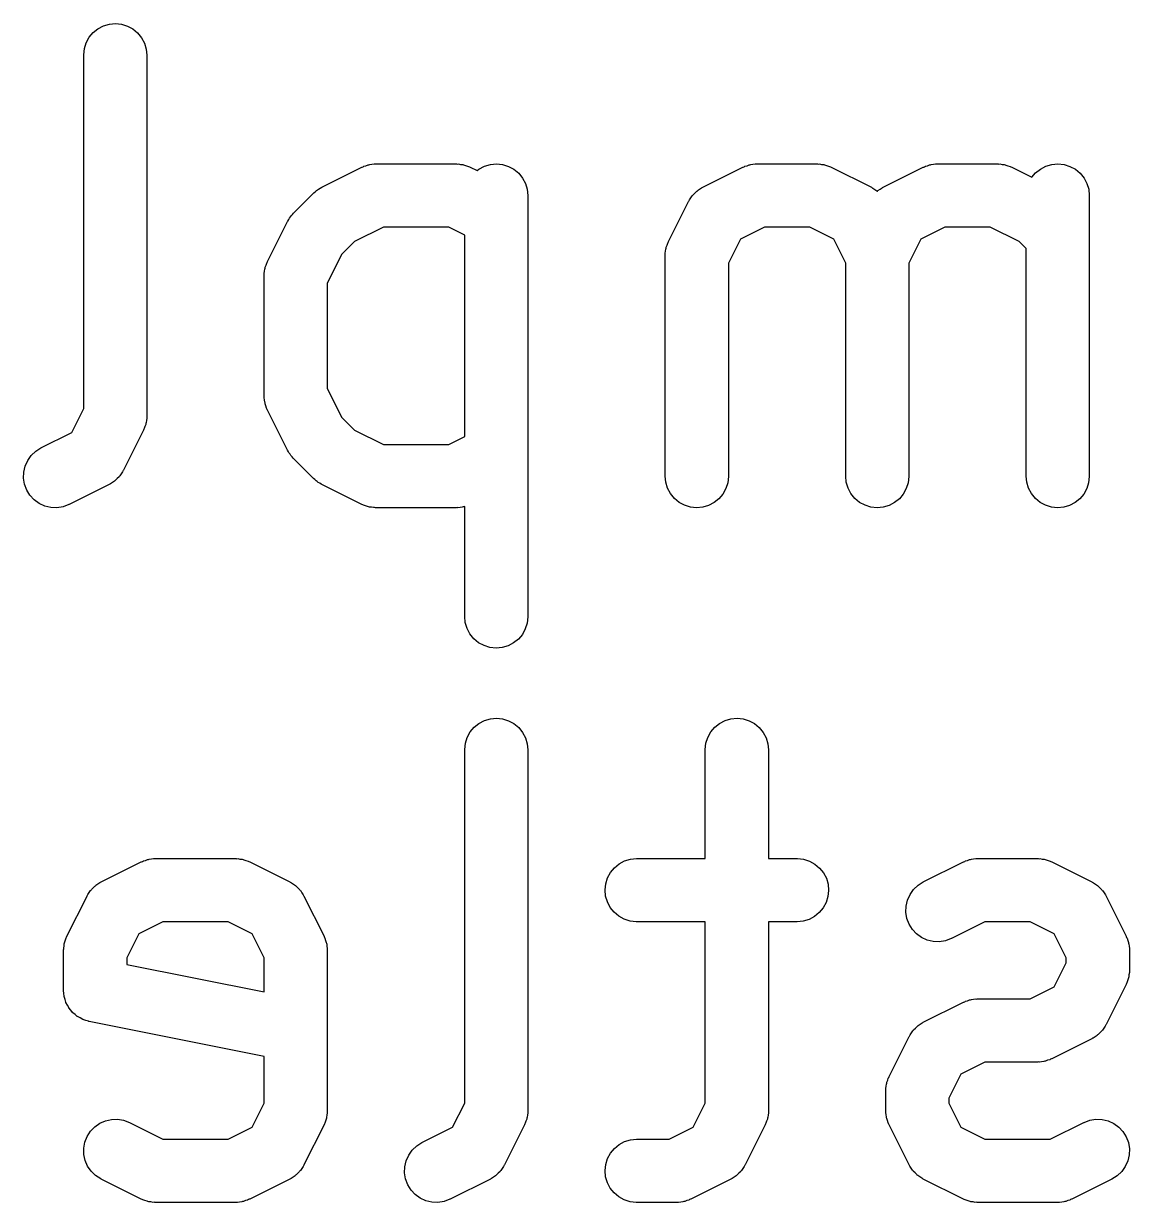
# Model space of a CAD drawing. Extents: x 16.1 to 45.2, y -47.6 to -42.7.
# Drawn here: x 30.573 to 33.199, y -45.612 to -42.812 of the extents above; entities that cross this region are included whole.
import ezdxf

# ---------------------------------------------------------------- set-up
doc = ezdxf.new("R2010")
doc.units = 0
doc.layers.add('BLACK', color=7, linetype='CONTINUOUS')

msp = doc.modelspace()

# ---------------------------------------------------------------- linework, layer by layer
at = {"layer": 'BLACK', "linetype": 'CONTINUOUS'}
for p, q in [((30.7288, -42.845), (30.7382, -42.8338)), ((30.7382, -42.8338), (30.7496, -42.8246)), ((30.7496, -42.8246), (30.7626, -42.8178)), ((30.7626, -42.8178), (30.7767, -42.8137)), ((30.7767, -42.8137), (30.7912, -42.8124)), ((30.7912, -42.8124), (30.8058, -42.8139)), ((30.8058, -42.8139), (30.8198, -42.8182)), ((30.8198, -42.8182), (30.8326, -42.8252)), ((30.8326, -42.8252), (30.8439, -42.8345)), ((30.8439, -42.8345), (30.8532, -42.8459)), ((30.7173, -42.8718), (30.7218, -42.8578)), ((30.7218, -42.8578), (30.7288, -42.845)), ((30.8532, -42.8459), (30.86, -42.8588)), ((30.86, -42.8588), (30.8643, -42.8728)), ((30.7157, -42.8863), (30.7173, -42.8718)), ((30.7157, -42.8874), (30.7157, -42.8863)), ((30.7157, -43.7268), (30.7157, -42.8874)), ((30.8643, -42.8728), (30.8657, -42.8874)), ((30.8657, -42.8874), (30.8657, -43.7445)), ((31.3909, -43.1481), (31.3931, -43.1478)), ((31.3931, -43.1478), (31.3952, -43.1471)), ((31.3952, -43.1471), (31.4003, -43.1466)), ((31.4003, -43.1466), (31.4054, -43.1458)), ((31.4054, -43.1458), (31.4076, -43.1459)), ((31.4076, -43.1459), (31.4098, -43.1457)), ((31.4098, -43.1457), (31.6002, -43.1457)), ((31.6002, -43.1457), (31.6013, -43.1457)), ((31.6013, -43.1457), (31.6035, -43.146)), ((31.6035, -43.146), (31.6057, -43.1459)), ((31.6057, -43.1459), (31.6107, -43.1468)), ((31.6107, -43.1468), (31.6158, -43.1474)), ((31.6158, -43.1474), (31.6179, -43.148)), ((31.6179, -43.148), (31.6201, -43.1484)), ((31.6674, -43.1512), (31.6814, -43.147)), ((31.6814, -43.147), (31.696, -43.1457)), ((31.696, -43.1457), (31.7106, -43.1472)), ((31.7106, -43.1472), (31.7245, -43.1516)), ((32.2957, -43.1481), (32.2978, -43.1478)), ((32.2978, -43.1478), (32.3, -43.1471)), ((32.3, -43.1471), (32.3051, -43.1466)), ((32.3051, -43.1466), (32.3101, -43.1458)), ((32.3101, -43.1458), (32.3123, -43.1459)), ((32.3123, -43.1459), (32.3145, -43.1457)), ((32.3145, -43.1457), (32.4574, -43.1457)), ((32.4574, -43.1457), (32.4584, -43.1457)), ((32.4584, -43.1457), (32.4606, -43.146)), ((32.4606, -43.146), (32.4628, -43.1459)), ((32.4628, -43.1459), (32.4679, -43.1468)), ((32.4679, -43.1468), (32.473, -43.1474)), ((32.473, -43.1474), (32.4751, -43.148)), ((32.4751, -43.148), (32.4772, -43.1484)), ((32.7242, -43.1481), (32.7264, -43.1478)), ((32.7264, -43.1478), (32.7285, -43.1471)), ((32.7285, -43.1471), (32.7336, -43.1466)), ((32.7336, -43.1466), (32.7387, -43.1458)), ((32.7387, -43.1458), (32.7409, -43.1459)), ((32.7409, -43.1459), (32.7431, -43.1457)), ((32.7431, -43.1457), (32.8859, -43.1457)), ((32.8859, -43.1457), (32.887, -43.1457)), ((32.887, -43.1457), (32.8892, -43.146)), ((32.8892, -43.146), (32.8914, -43.1459)), ((32.8914, -43.1459), (32.8965, -43.1468)), ((32.8965, -43.1468), (32.9015, -43.1474)), ((32.9015, -43.1474), (32.9036, -43.148)), ((32.9036, -43.148), (32.9058, -43.1484)), ((33.0007, -43.1512), (33.0147, -43.147)), ((33.0147, -43.147), (33.0293, -43.1457)), ((33.0293, -43.1457), (33.0439, -43.1472)), ((33.0439, -43.1472), (33.0579, -43.1516)), ((31.281, -43.2013), (31.3762, -43.1536)), ((31.3762, -43.1536), (31.3772, -43.1532)), ((31.3772, -43.1532), (31.3792, -43.1524)), ((31.3792, -43.1524), (31.3812, -43.1514)), ((31.3812, -43.1514), (31.3861, -43.1499)), ((31.3861, -43.1499), (31.3909, -43.1481)), ((31.6201, -43.1484), (31.6249, -43.1502)), ((31.6249, -43.1502), (31.6298, -43.1518)), ((31.6298, -43.1518), (31.6317, -43.1528)), ((31.6317, -43.1528), (31.6338, -43.1536)), ((31.6338, -43.1536), (31.6498, -43.1616)), ((31.6498, -43.1616), (31.6544, -43.158)), ((31.6544, -43.158), (31.6674, -43.1512)), ((31.7245, -43.1516), (31.7374, -43.1585)), ((31.7374, -43.1585), (31.7487, -43.1679)), ((31.7487, -43.1679), (31.7579, -43.1792)), ((32.1857, -43.2013), (32.281, -43.1536)), ((32.281, -43.1536), (32.2819, -43.1532)), ((32.2819, -43.1532), (32.284, -43.1524)), ((32.284, -43.1524), (32.2859, -43.1514)), ((32.2859, -43.1514), (32.2909, -43.1499)), ((32.2909, -43.1499), (32.2957, -43.1481)), ((32.4772, -43.1484), (32.482, -43.1502)), ((32.482, -43.1502), (32.4869, -43.1518)), ((32.4869, -43.1518), (32.4889, -43.1528)), ((32.4889, -43.1528), (32.4909, -43.1536)), ((32.4909, -43.1536), (32.5862, -43.2013)), ((32.6143, -43.2013), (32.7095, -43.1536)), ((32.7095, -43.1536), (32.7105, -43.1532)), ((32.7105, -43.1532), (32.7126, -43.1524)), ((32.7126, -43.1524), (32.7145, -43.1514)), ((32.7145, -43.1514), (32.7194, -43.1499)), ((32.7194, -43.1499), (32.7242, -43.1481)), ((32.9058, -43.1484), (32.9106, -43.1502)), ((32.9106, -43.1502), (32.9155, -43.1518)), ((32.9155, -43.1518), (32.9174, -43.1528)), ((32.9174, -43.1528), (32.9195, -43.1536)), ((32.9195, -43.1536), (32.9675, -43.1776)), ((32.9675, -43.1776), (32.9763, -43.1671)), ((32.9763, -43.1671), (32.9877, -43.158)), ((32.9877, -43.158), (33.0007, -43.1512)), ((33.0579, -43.1516), (33.0707, -43.1585)), ((33.0707, -43.1585), (33.082, -43.1679)), ((33.082, -43.1679), (33.0913, -43.1792)), ((31.2737, -43.2054), (31.2774, -43.2035)), ((31.2774, -43.2035), (31.281, -43.2013)), ((31.7579, -43.1792), (31.7648, -43.1921)), ((31.7648, -43.1921), (31.769, -43.2061)), ((32.1782, -43.206), (32.1829, -43.2028)), ((32.1829, -43.2028), (32.1844, -43.2021)), ((32.1844, -43.2021), (32.1857, -43.2013)), ((32.5862, -43.2013), (32.5871, -43.2017)), ((32.5871, -43.2017), (32.5885, -43.2026)), ((32.5885, -43.2026), (32.5899, -43.2033)), ((32.5899, -43.2033), (32.5946, -43.2066)), ((32.6068, -43.206), (32.6115, -43.2028)), ((32.6115, -43.2028), (32.6129, -43.2021)), ((32.6129, -43.2021), (32.6143, -43.2013)), ((33.0913, -43.1792), (33.0981, -43.1921)), ((33.0981, -43.1921), (33.1024, -43.2061)), ((31.2139, -43.2629), (31.2615, -43.2153)), ((31.2615, -43.2153), (31.2622, -43.2146)), ((31.2622, -43.2146), (31.2655, -43.2119)), ((31.2655, -43.2119), (31.2686, -43.209)), ((31.2686, -43.209), (31.2712, -43.2074)), ((31.2712, -43.2074), (31.2737, -43.2054)), ((31.769, -43.2061), (31.7705, -43.2207)), ((31.7705, -43.2207), (31.7705, -44.2207)), ((32.1536, -43.2325), (32.1542, -43.231)), ((32.1542, -43.231), (32.1575, -43.2264)), ((32.1575, -43.2264), (32.1606, -43.2216)), ((32.1606, -43.2216), (32.1618, -43.2204)), ((32.1618, -43.2204), (32.1627, -43.2191)), ((32.1627, -43.2191), (32.1669, -43.2152)), ((32.1669, -43.2152), (32.1708, -43.2111)), ((32.1708, -43.2111), (32.1722, -43.2102)), ((32.1722, -43.2102), (32.1733, -43.209)), ((32.1733, -43.209), (32.1782, -43.206)), ((32.5946, -43.2066), (32.5994, -43.2097)), ((32.5994, -43.2097), (32.6002, -43.2105)), ((32.6002, -43.2105), (32.6007, -43.2102)), ((32.6007, -43.2102), (32.6019, -43.209)), ((32.6019, -43.209), (32.6068, -43.206)), ((33.1024, -43.2061), (33.1038, -43.2207)), ((33.1038, -43.2207), (33.1038, -43.8874)), ((32.1046, -43.33), (32.1522, -43.2348)), ((32.1522, -43.2348), (32.1527, -43.2339)), ((32.1527, -43.2339), (32.1536, -43.2325)), ((31.1522, -43.3776), (31.1998, -43.2824)), ((31.1998, -43.2824), (31.2003, -43.2815)), ((31.2003, -43.2815), (31.2026, -43.2779)), ((31.2026, -43.2779), (31.2046, -43.2742)), ((31.2046, -43.2742), (31.2066, -43.2718)), ((31.2066, -43.2718), (31.2083, -43.2692)), ((31.2083, -43.2692), (31.2112, -43.2662)), ((31.2112, -43.2662), (31.2139, -43.2629)), ((31.4275, -43.2957), (31.3589, -43.33)), ((31.5825, -43.2957), (31.4275, -43.2957)), ((31.6205, -43.3147), (31.5825, -43.2957)), ((31.6205, -43.7934), (31.6205, -43.3147)), ((32.3322, -43.2957), (32.2752, -43.3242)), ((32.4397, -43.2957), (32.3322, -43.2957)), ((32.4967, -43.3242), (32.4397, -43.2957)), ((32.7608, -43.2957), (32.7038, -43.3242)), ((32.8682, -43.2957), (32.7608, -43.2957)), ((32.9368, -43.33), (32.8682, -43.2957)), ((31.3589, -43.33), (31.3285, -43.3604)), ((32.099, -43.3459), (32.0993, -43.3437)), ((32.0993, -43.3437), (32.1012, -43.3389)), ((32.1012, -43.3389), (32.1027, -43.334)), ((32.1027, -43.334), (32.1038, -43.3321)), ((32.1038, -43.3321), (32.1046, -43.33)), ((32.2752, -43.3242), (32.2467, -43.3813)), ((32.5252, -43.3813), (32.4967, -43.3242)), ((32.7038, -43.3242), (32.6752, -43.3813)), ((32.9538, -43.347), (32.9368, -43.33)), ((31.3285, -43.3604), (31.2943, -43.4289)), ((32.0967, -43.3625), (32.0969, -43.3603)), ((32.0967, -43.3636), (32.0967, -43.3625)), ((32.0967, -43.8874), (32.0967, -43.3636)), ((32.0969, -43.3581), (32.0977, -43.3531)), ((32.0969, -43.3603), (32.0969, -43.3581)), ((32.0977, -43.3531), (32.0983, -43.348)), ((32.0983, -43.348), (32.099, -43.3459)), ((32.9538, -43.8874), (32.9538, -43.347)), ((31.1453, -43.4007), (31.1459, -43.3956)), ((31.1459, -43.3956), (31.1466, -43.3935)), ((31.1466, -43.3935), (31.147, -43.3913)), ((31.147, -43.3913), (31.1488, -43.3865)), ((31.1488, -43.3865), (31.1503, -43.3816)), ((31.1503, -43.3816), (31.1514, -43.3797)), ((31.1514, -43.3797), (31.1522, -43.3776)), ((32.2467, -43.3813), (32.2467, -43.8874)), ((32.5252, -43.8874), (32.5252, -43.3813)), ((32.6752, -43.3813), (32.6752, -43.8874)), ((31.1443, -43.4101), (31.1445, -43.4079)), ((31.1443, -43.4112), (31.1443, -43.4101)), ((31.1443, -43.6969), (31.1443, -43.4112)), ((31.1445, -43.4057), (31.1453, -43.4007)), ((31.1445, -43.4079), (31.1445, -43.4057)), ((31.2943, -43.4289), (31.2943, -43.6792)), ((31.2943, -43.6792), (31.3285, -43.7477)), ((31.1445, -43.6991), (31.1443, -43.6969)), ((31.1444, -43.7013), (31.1445, -43.6991)), ((31.1452, -43.7064), (31.1444, -43.7013)), ((31.1457, -43.7115), (31.1452, -43.7064)), ((30.6872, -43.7839), (30.7157, -43.7268)), ((31.1463, -43.7136), (31.1457, -43.7115)), ((31.1467, -43.7158), (31.1463, -43.7136)), ((31.1485, -43.7206), (31.1467, -43.7158)), ((31.1499, -43.7255), (31.1485, -43.7206)), ((31.151, -43.7274), (31.1499, -43.7255)), ((31.1517, -43.7295), (31.151, -43.7274)), ((31.1522, -43.7304), (31.1517, -43.7295)), ((31.1998, -43.8257), (31.1522, -43.7304)), ((30.8634, -43.7622), (30.863, -43.7644)), ((30.8641, -43.7601), (30.8634, -43.7622)), ((30.8646, -43.755), (30.8641, -43.7601)), ((30.8655, -43.75), (30.8646, -43.755)), ((30.8657, -43.7456), (30.8655, -43.7478)), ((30.8655, -43.7478), (30.8655, -43.75)), ((30.8657, -43.7445), (30.8657, -43.7456)), ((31.3285, -43.7477), (31.3589, -43.7781)), ((30.6143, -43.8203), (30.6872, -43.7839)), ((30.8578, -43.7781), (30.8102, -43.8733)), ((30.8586, -43.776), (30.8578, -43.7781)), ((30.8596, -43.7741), (30.8586, -43.776)), ((30.8612, -43.7692), (30.8596, -43.7741)), ((30.863, -43.7644), (30.8612, -43.7692)), ((31.3589, -43.7781), (31.4275, -43.8124)), ((31.4275, -43.8124), (31.5825, -43.8124)), ((31.5825, -43.8124), (31.6205, -43.7934)), ((30.5828, -43.8501), (30.5913, -43.8381)), ((30.5913, -43.8381), (30.6019, -43.8281)), ((30.6019, -43.8281), (30.6143, -43.8203)), ((31.2021, -43.8293), (31.1998, -43.8257)), ((31.204, -43.833), (31.2021, -43.8293)), ((31.2059, -43.8354), (31.204, -43.833)), ((31.2076, -43.8381), (31.2059, -43.8354)), ((31.2105, -43.8411), (31.2076, -43.8381)), ((31.2131, -43.8444), (31.2105, -43.8411)), ((31.2139, -43.8452), (31.2131, -43.8444)), ((31.2615, -43.8928), (31.2139, -43.8452)), ((30.5735, -43.8777), (30.5768, -43.8634)), ((30.5768, -43.8634), (30.5828, -43.8501)), ((30.8088, -43.8756), (30.8081, -43.8771)), ((30.8097, -43.8742), (30.8088, -43.8756)), ((30.8102, -43.8733), (30.8097, -43.8742)), ((30.573, -43.8923), (30.5735, -43.8777)), ((30.5754, -43.9067), (30.573, -43.8923)), ((30.7842, -43.9021), (30.7795, -43.9053)), ((30.789, -43.8991), (30.7842, -43.9021)), ((30.7902, -43.8979), (30.789, -43.8991)), ((30.7915, -43.897), (30.7902, -43.8979)), ((30.7955, -43.8929), (30.7915, -43.897)), ((30.7997, -43.889), (30.7955, -43.8929)), ((30.8006, -43.8877), (30.7997, -43.889)), ((30.8017, -43.8865), (30.8006, -43.8877)), ((30.8048, -43.8817), (30.8017, -43.8865)), ((30.8081, -43.8771), (30.8048, -43.8817)), ((31.2647, -43.8955), (31.2615, -43.8928)), ((31.2678, -43.8984), (31.2647, -43.8955)), ((31.2704, -43.9001), (31.2678, -43.8984)), ((31.2728, -43.9021), (31.2704, -43.9001)), ((31.2765, -43.9041), (31.2728, -43.9021)), ((32.0981, -43.9019), (32.0967, -43.8874)), ((32.1023, -43.916), (32.0981, -43.9019)), ((32.245, -43.903), (32.2406, -43.9169)), ((32.2467, -43.8884), (32.245, -43.903)), ((32.2467, -43.8874), (32.2467, -43.8884)), ((32.5267, -43.9019), (32.5252, -43.8874)), ((32.5309, -43.916), (32.5267, -43.9019)), ((32.6736, -43.903), (32.6692, -43.9169)), ((32.6752, -43.8884), (32.6736, -43.903)), ((32.6752, -43.8874), (32.6752, -43.8884)), ((32.9552, -43.9019), (32.9538, -43.8874)), ((32.9595, -43.916), (32.9552, -43.9019)), ((33.1022, -43.903), (33.0977, -43.9169)), ((33.1038, -43.8884), (33.1022, -43.903)), ((33.1038, -43.8874), (33.1038, -43.8884)), ((30.5805, -43.9205), (30.5754, -43.9067)), ((30.5882, -43.9329), (30.5805, -43.9205)), ((30.7766, -43.9068), (30.6814, -43.9545)), ((30.778, -43.906), (30.7766, -43.9068)), ((30.7795, -43.9053), (30.778, -43.906)), ((31.28, -43.9064), (31.2765, -43.9041)), ((31.281, -43.9068), (31.28, -43.9064)), ((31.3762, -43.9545), (31.281, -43.9068)), ((32.1092, -43.9289), (32.1023, -43.916)), ((32.1184, -43.9402), (32.1092, -43.9289)), ((32.2335, -43.9298), (32.2241, -43.941)), ((32.2406, -43.9169), (32.2335, -43.9298)), ((32.5378, -43.9289), (32.5309, -43.916)), ((32.547, -43.9402), (32.5378, -43.9289)), ((32.6621, -43.9298), (32.6527, -43.941)), ((32.6692, -43.9169), (32.6621, -43.9298)), ((32.9663, -43.9289), (32.9595, -43.916)), ((32.9756, -43.9402), (32.9663, -43.9289)), ((33.0907, -43.9298), (33.0813, -43.941)), ((33.0977, -43.9169), (33.0907, -43.9298)), ((30.5982, -43.9436), (30.5882, -43.9329)), ((30.6101, -43.9522), (30.5982, -43.9436)), ((30.6234, -43.9583), (30.6101, -43.9522)), ((30.6376, -43.9617), (30.6234, -43.9583)), ((30.6667, -43.96), (30.6523, -43.9623)), ((30.6805, -43.9549), (30.6667, -43.96)), ((30.6814, -43.9545), (30.6805, -43.9549)), ((31.3783, -43.9553), (31.3762, -43.9545)), ((31.3802, -43.9563), (31.3783, -43.9553)), ((31.3851, -43.9579), (31.3802, -43.9563)), ((31.3899, -43.9597), (31.3851, -43.9579)), ((31.3921, -43.9601), (31.3899, -43.9597)), ((31.6191, -43.96), (31.6169, -43.9603)), ((31.6205, -43.9595), (31.6191, -43.96)), ((31.6205, -44.2207), (31.6205, -43.9595)), ((32.1297, -43.9496), (32.1184, -43.9402)), ((32.1426, -43.9565), (32.1297, -43.9496)), ((32.1566, -43.9608), (32.1426, -43.9565)), ((32.1998, -43.9569), (32.1857, -43.9611)), ((32.2127, -43.9501), (32.1998, -43.9569)), ((32.2241, -43.941), (32.2127, -43.9501)), ((32.5583, -43.9496), (32.547, -43.9402)), ((32.5712, -43.9565), (32.5583, -43.9496)), ((32.5852, -43.9608), (32.5712, -43.9565)), ((32.6283, -43.9569), (32.6143, -43.9611)), ((32.6413, -43.9501), (32.6283, -43.9569)), ((32.6527, -43.941), (32.6413, -43.9501)), ((32.9869, -43.9496), (32.9756, -43.9402)), ((32.9997, -43.9565), (32.9869, -43.9496)), ((33.0137, -43.9608), (32.9997, -43.9565)), ((33.0569, -43.9569), (33.0429, -43.9611)), ((33.0699, -43.9501), (33.0569, -43.9569)), ((33.0813, -43.941), (33.0699, -43.9501)), ((30.6523, -43.9623), (30.6376, -43.9617)), ((31.3942, -43.9607), (31.3921, -43.9601)), ((31.3993, -43.9613), (31.3942, -43.9607)), ((31.4043, -43.9622), (31.3993, -43.9613)), ((31.4065, -43.9621), (31.4043, -43.9622)), ((31.4087, -43.9624), (31.4065, -43.9621)), ((31.4098, -43.9624), (31.4087, -43.9624)), ((31.6002, -43.9624), (31.4098, -43.9624)), ((31.6024, -43.9622), (31.6002, -43.9624)), ((31.6046, -43.9623), (31.6024, -43.9622)), ((31.6097, -43.9615), (31.6046, -43.9623)), ((31.6148, -43.961), (31.6097, -43.9615)), ((31.6169, -43.9603), (31.6148, -43.961)), ((32.1711, -43.9624), (32.1566, -43.9608)), ((32.1857, -43.9611), (32.1711, -43.9624)), ((32.5997, -43.9624), (32.5852, -43.9608)), ((32.6143, -43.9611), (32.5997, -43.9624)), ((33.0283, -43.9624), (33.0137, -43.9608)), ((33.0429, -43.9611), (33.0283, -43.9624)), ((31.6219, -44.2353), (31.6205, -44.2207)), ((31.6261, -44.2493), (31.6219, -44.2353)), ((31.7688, -44.2363), (31.7644, -44.2503)), ((31.7705, -44.2218), (31.7688, -44.2363)), ((31.7705, -44.2207), (31.7705, -44.2218)), ((31.633, -44.2622), (31.6261, -44.2493)), ((31.6423, -44.2736), (31.633, -44.2622)), ((31.7574, -44.2631), (31.7479, -44.2743)), ((31.7644, -44.2503), (31.7574, -44.2631)), ((31.6535, -44.2829), (31.6423, -44.2736)), ((31.6664, -44.2899), (31.6535, -44.2829)), ((31.6804, -44.2942), (31.6664, -44.2899)), ((31.6949, -44.2957), (31.6804, -44.2942)), ((31.7095, -44.2944), (31.6949, -44.2957)), ((31.7236, -44.2903), (31.7095, -44.2944)), ((31.7365, -44.2835), (31.7236, -44.2903)), ((31.7479, -44.2743), (31.7365, -44.2835)), ((31.6674, -44.4678), (31.6814, -44.4637)), ((31.6814, -44.4637), (31.696, -44.4624)), ((31.696, -44.4624), (31.7106, -44.4639)), ((31.7106, -44.4639), (31.7245, -44.4682)), ((32.2388, -44.4678), (32.2528, -44.4637)), ((32.2528, -44.4637), (32.2674, -44.4624)), ((32.2674, -44.4624), (32.282, -44.4639)), ((32.282, -44.4639), (32.296, -44.4682)), ((31.6336, -44.495), (31.643, -44.4838)), ((31.643, -44.4838), (31.6544, -44.4746)), ((31.6544, -44.4746), (31.6674, -44.4678)), ((31.7245, -44.4682), (31.7374, -44.4752)), ((31.7374, -44.4752), (31.7487, -44.4845)), ((31.7487, -44.4845), (31.7579, -44.4959)), ((32.205, -44.495), (32.2144, -44.4838)), ((32.2144, -44.4838), (32.2258, -44.4746)), ((32.2258, -44.4746), (32.2388, -44.4678)), ((32.296, -44.4682), (32.3088, -44.4752)), ((32.3088, -44.4752), (32.3201, -44.4845)), ((32.3201, -44.4845), (32.3294, -44.4959)), ((31.6221, -44.5218), (31.6265, -44.5078)), ((31.6265, -44.5078), (31.6336, -44.495)), ((31.7579, -44.4959), (31.7648, -44.5088)), ((31.7648, -44.5088), (31.769, -44.5228)), ((32.1935, -44.5218), (32.198, -44.5078)), ((32.198, -44.5078), (32.205, -44.495)), ((32.3294, -44.4959), (32.3362, -44.5088)), ((32.3362, -44.5088), (32.3405, -44.5228)), ((31.6205, -44.5363), (31.6221, -44.5218)), ((31.6205, -44.5374), (31.6205, -44.5363)), ((31.6205, -45.3768), (31.6205, -44.5374)), ((31.769, -44.5228), (31.7705, -44.5374)), ((31.7705, -44.5374), (31.7705, -45.3945)), ((32.1919, -44.5363), (32.1935, -44.5218)), ((32.1919, -44.5374), (32.1919, -44.5363)), ((32.1919, -44.7957), (32.1919, -44.5374)), ((32.3405, -44.5228), (32.3419, -44.5374)), ((32.3419, -44.5374), (32.3419, -44.7957)), ((30.8574, -44.8014), (30.8623, -44.7999)), ((30.8623, -44.7999), (30.8671, -44.7981)), ((30.8671, -44.7981), (30.8693, -44.7978)), ((30.8693, -44.7978), (30.8714, -44.7971)), ((30.8714, -44.7971), (30.8765, -44.7966)), ((30.8765, -44.7966), (30.8815, -44.7958)), ((30.8815, -44.7958), (30.8838, -44.7959)), ((30.8838, -44.7959), (30.8859, -44.7957)), ((30.8859, -44.7957), (31.0764, -44.7957)), ((31.0764, -44.7957), (31.0775, -44.7957)), ((31.0775, -44.7957), (31.0797, -44.796)), ((31.0797, -44.796), (31.0819, -44.7959)), ((31.0819, -44.7959), (31.0869, -44.7968)), ((31.0869, -44.7968), (31.092, -44.7974)), ((31.092, -44.7974), (31.0941, -44.798)), ((31.0941, -44.798), (31.0963, -44.7984)), ((31.0963, -44.7984), (31.1011, -44.8002)), ((32.0002, -44.8014), (32.0142, -44.7971)), ((32.0142, -44.7971), (32.0288, -44.7957)), ((32.0288, -44.7957), (32.1919, -44.7957)), ((32.3419, -44.7957), (32.4098, -44.7957)), ((32.4098, -44.7957), (32.4108, -44.7957)), ((32.4108, -44.7957), (32.4254, -44.7974)), ((32.4254, -44.7974), (32.4393, -44.8018)), ((32.8097, -44.8014), (32.8147, -44.7999)), ((32.8147, -44.7999), (32.8195, -44.7981)), ((32.8195, -44.7981), (32.8216, -44.7978)), ((32.8216, -44.7978), (32.8238, -44.7971)), ((32.8238, -44.7971), (32.8289, -44.7966)), ((32.8289, -44.7966), (32.8339, -44.7958)), ((32.8339, -44.7958), (32.8361, -44.7959)), ((32.8361, -44.7959), (32.8383, -44.7957)), ((32.8383, -44.7957), (32.9812, -44.7957)), ((32.9812, -44.7957), (32.9822, -44.7957)), ((32.9822, -44.7957), (32.9844, -44.796)), ((32.9844, -44.796), (32.9866, -44.7959)), ((32.9866, -44.7959), (32.9917, -44.7968)), ((32.9917, -44.7968), (32.9968, -44.7974)), ((32.9968, -44.7974), (32.9989, -44.798)), ((32.9989, -44.798), (33.0011, -44.7984)), ((33.0011, -44.7984), (33.0058, -44.8002)), ((30.7572, -44.8513), (30.8524, -44.8036)), ((30.8524, -44.8036), (30.8533, -44.8032)), ((30.8533, -44.8032), (30.8554, -44.8024)), ((30.8554, -44.8024), (30.8574, -44.8014)), ((31.1011, -44.8002), (31.106, -44.8018)), ((31.106, -44.8018), (31.1079, -44.8028)), ((31.1079, -44.8028), (31.11, -44.8036)), ((31.11, -44.8036), (31.2052, -44.8513)), ((31.9666, -44.8288), (31.976, -44.8175)), ((31.976, -44.8175), (31.9873, -44.8082)), ((31.9873, -44.8082), (32.0002, -44.8014)), ((32.4393, -44.8018), (32.4521, -44.8088)), ((32.4521, -44.8088), (32.4633, -44.8182)), ((32.4633, -44.8182), (32.4725, -44.8296)), ((32.7095, -44.8513), (32.8048, -44.8036)), ((32.8048, -44.8036), (32.8057, -44.8032)), ((32.8057, -44.8032), (32.8078, -44.8024)), ((32.8078, -44.8024), (32.8097, -44.8014)), ((33.0058, -44.8002), (33.0107, -44.8018)), ((33.0107, -44.8018), (33.0127, -44.8028)), ((33.0127, -44.8028), (33.0147, -44.8036)), ((33.0147, -44.8036), (33.11, -44.8513)), ((30.7448, -44.859), (30.7496, -44.856)), ((30.7496, -44.856), (30.7543, -44.8528)), ((30.7543, -44.8528), (30.7558, -44.8521)), ((30.7558, -44.8521), (30.7572, -44.8513)), ((31.2052, -44.8513), (31.2061, -44.8517)), ((31.2061, -44.8517), (31.2075, -44.8526)), ((31.2075, -44.8526), (31.209, -44.8533)), ((31.209, -44.8533), (31.2136, -44.8566)), ((31.9538, -44.8702), (31.9553, -44.8556)), ((31.9553, -44.8556), (31.9597, -44.8417)), ((31.9597, -44.8417), (31.9666, -44.8288)), ((32.4725, -44.8296), (32.4793, -44.8426)), ((32.4793, -44.8426), (32.4834, -44.8567)), ((32.6972, -44.859), (32.7095, -44.8513)), ((33.11, -44.8513), (33.1109, -44.8517)), ((33.1109, -44.8517), (33.1123, -44.8526)), ((33.1123, -44.8526), (33.1137, -44.8533)), ((33.1137, -44.8533), (33.1184, -44.8566)), ((30.7236, -44.8848), (30.7241, -44.8839)), ((30.7241, -44.8839), (30.725, -44.8825)), ((30.725, -44.8825), (30.7256, -44.881)), ((30.7256, -44.881), (30.729, -44.8764)), ((30.729, -44.8764), (30.7321, -44.8716)), ((30.7321, -44.8716), (30.7332, -44.8704)), ((30.7332, -44.8704), (30.7341, -44.8691)), ((30.7341, -44.8691), (30.7383, -44.8652)), ((30.7383, -44.8652), (30.7423, -44.8611)), ((30.7423, -44.8611), (30.7436, -44.8602)), ((30.7436, -44.8602), (30.7448, -44.859)), ((31.2136, -44.8566), (31.2184, -44.8597)), ((31.2184, -44.8597), (31.2196, -44.8608)), ((31.2196, -44.8608), (31.2209, -44.8618)), ((31.2209, -44.8618), (31.2248, -44.8659)), ((31.2248, -44.8659), (31.2289, -44.8699)), ((31.2289, -44.8699), (31.2298, -44.8712)), ((31.2298, -44.8712), (31.231, -44.8724)), ((31.231, -44.8724), (31.234, -44.8772)), ((31.234, -44.8772), (31.2372, -44.8819)), ((31.2372, -44.8819), (31.2379, -44.8834)), ((31.2379, -44.8834), (31.2387, -44.8848)), ((31.9551, -44.8848), (31.9538, -44.8702)), ((32.4848, -44.8712), (32.4832, -44.8858)), ((32.4834, -44.8567), (32.4848, -44.8712)), ((32.672, -44.8944), (32.678, -44.881)), ((32.678, -44.881), (32.6865, -44.8691)), ((32.6865, -44.8691), (32.6972, -44.859)), ((33.1184, -44.8566), (33.1232, -44.8597)), ((33.1232, -44.8597), (33.1243, -44.8608)), ((33.1243, -44.8608), (33.1257, -44.8618)), ((33.1257, -44.8618), (33.1296, -44.8659)), ((33.1296, -44.8659), (33.1337, -44.8699)), ((33.1337, -44.8699), (33.1346, -44.8712)), ((33.1346, -44.8712), (33.1357, -44.8724)), ((33.1357, -44.8724), (33.1388, -44.8772)), ((33.1388, -44.8772), (33.142, -44.8819)), ((33.142, -44.8819), (33.1426, -44.8834)), ((33.1426, -44.8834), (33.1435, -44.8848)), ((30.676, -44.98), (30.7236, -44.8848)), ((31.2387, -44.8848), (31.2864, -44.98)), ((31.9593, -44.8988), (31.9551, -44.8848)), ((31.966, -44.9118), (31.9593, -44.8988)), ((31.9752, -44.9232), (31.966, -44.9118)), ((32.4789, -44.8998), (32.4719, -44.9127)), ((32.4832, -44.8858), (32.4789, -44.8998)), ((32.6683, -44.9233), (32.6687, -44.9086)), ((32.6687, -44.9086), (32.672, -44.8944)), ((33.1435, -44.8848), (33.1911, -44.98)), ((31.9864, -44.9326), (31.9752, -44.9232)), ((31.9993, -44.9396), (31.9864, -44.9326)), ((32.0132, -44.9441), (31.9993, -44.9396)), ((32.4513, -44.9332), (32.4383, -44.9401)), ((32.4626, -44.9239), (32.4513, -44.9332)), ((32.4719, -44.9127), (32.4626, -44.9239)), ((32.6706, -44.9377), (32.6683, -44.9233)), ((32.6758, -44.9514), (32.6706, -44.9377)), ((30.9037, -44.9457), (30.8466, -44.9742)), ((31.0587, -44.9457), (30.9037, -44.9457)), ((31.1158, -44.9742), (31.0587, -44.9457)), ((32.0278, -44.9457), (32.0132, -44.9441)), ((32.0288, -44.9457), (32.0278, -44.9457)), ((32.1919, -44.9457), (32.0288, -44.9457)), ((32.1919, -45.3768), (32.1919, -44.9457)), ((32.4098, -44.9457), (32.3419, -44.9457)), ((32.3419, -44.9457), (32.3419, -45.3945)), ((32.4243, -44.9443), (32.4098, -44.9457)), ((32.4383, -44.9401), (32.4243, -44.9443)), ((32.6835, -44.9639), (32.6758, -44.9514)), ((32.6935, -44.9746), (32.6835, -44.9639)), ((32.856, -44.9457), (32.7766, -44.9854)), ((32.9635, -44.9457), (32.856, -44.9457)), ((33.0205, -44.9742), (32.9635, -44.9457)), ((30.6697, -44.998), (30.6704, -44.9959)), ((30.6704, -44.9959), (30.6708, -44.9937)), ((30.6708, -44.9937), (30.6726, -44.9889)), ((30.6726, -44.9889), (30.6742, -44.984)), ((30.6742, -44.984), (30.6752, -44.9821)), ((30.6752, -44.9821), (30.676, -44.98)), ((30.8466, -44.9742), (30.8181, -45.0313)), ((31.1443, -45.0313), (31.1158, -44.9742)), ((31.2864, -44.98), (31.2868, -44.981)), ((31.2868, -44.981), (31.2876, -44.983)), ((31.2876, -44.983), (31.2886, -44.985)), ((31.2886, -44.985), (31.2901, -44.9899)), ((31.2901, -44.9899), (31.2919, -44.9947)), ((31.2919, -44.9947), (31.2922, -44.9969)), ((32.7053, -44.9831), (32.6935, -44.9746)), ((32.7186, -44.9892), (32.7053, -44.9831)), ((32.7329, -44.9926), (32.7186, -44.9892)), ((32.7475, -44.9932), (32.7329, -44.9926)), ((32.762, -44.9909), (32.7475, -44.9932)), ((32.7757, -44.9859), (32.762, -44.9909)), ((32.7766, -44.9854), (32.7757, -44.9859)), ((33.049, -45.0313), (33.0205, -44.9742)), ((33.1911, -44.98), (33.1916, -44.981)), ((33.1916, -44.981), (33.1923, -44.983)), ((33.1923, -44.983), (33.1934, -44.985)), ((33.1934, -44.985), (33.1949, -44.9899)), ((33.1949, -44.9899), (33.1966, -44.9947)), ((33.1966, -44.9947), (33.197, -44.9969)), ((30.6681, -45.0125), (30.6683, -45.0103)), ((30.6681, -45.0136), (30.6681, -45.0125)), ((30.6681, -45.1088), (30.6681, -45.0136)), ((30.6683, -45.0081), (30.6692, -45.0031)), ((30.6683, -45.0103), (30.6683, -45.0081)), ((30.6692, -45.0031), (30.6697, -44.998)), ((31.2922, -44.9969), (31.2929, -44.999)), ((31.2929, -44.999), (31.2934, -45.0041)), ((31.2934, -45.0041), (31.2942, -45.0092)), ((31.2942, -45.0092), (31.2941, -45.0114)), ((31.2941, -45.0114), (31.2943, -45.0136)), ((31.2943, -45.0136), (31.2943, -45.3945)), ((33.197, -44.9969), (33.1976, -44.999)), ((33.1976, -44.999), (33.1981, -45.0041)), ((33.1981, -45.0041), (33.1989, -45.0092)), ((33.1989, -45.0092), (33.1988, -45.0114)), ((33.1988, -45.0114), (33.199, -45.0136)), ((33.199, -45.0136), (33.199, -45.0612)), ((30.8181, -45.0313), (30.8181, -45.0473)), ((30.8181, -45.0473), (31.1443, -45.1126)), ((31.1443, -45.1126), (31.1443, -45.0313)), ((33.0205, -45.1005), (33.049, -45.0435)), ((33.049, -45.0435), (33.049, -45.0313)), ((33.1967, -45.0789), (33.1964, -45.0811)), ((33.1974, -45.0768), (33.1967, -45.0789)), ((33.198, -45.0717), (33.1974, -45.0768)), ((33.1988, -45.0666), (33.198, -45.0717)), ((33.199, -45.0622), (33.1988, -45.0644)), ((33.1988, -45.0644), (33.1988, -45.0666)), ((33.199, -45.0612), (33.199, -45.0622)), ((32.9635, -45.129), (33.0205, -45.1005)), ((33.1911, -45.0947), (33.1435, -45.19)), ((33.1919, -45.0927), (33.1911, -45.0947)), ((33.193, -45.0907), (33.1919, -45.0927)), ((33.1945, -45.0859), (33.193, -45.0907)), ((33.1964, -45.0811), (33.1945, -45.0859)), ((30.6688, -45.1158), (30.6681, -45.1088)), ((30.6694, -45.1227), (30.6688, -45.1158)), ((30.6695, -45.123), (30.6694, -45.1227)), ((30.6695, -45.1234), (30.6695, -45.123)), ((30.6716, -45.1301), (30.6695, -45.1234)), ((30.6735, -45.1368), (30.6716, -45.1301)), ((32.8057, -45.1365), (32.8078, -45.1357)), ((32.8078, -45.1357), (32.8097, -45.1347)), ((32.8097, -45.1347), (32.8147, -45.1332)), ((32.8147, -45.1332), (32.8195, -45.1315)), ((32.8195, -45.1315), (32.8216, -45.1311)), ((32.8216, -45.1311), (32.8238, -45.1305)), ((32.8238, -45.1305), (32.8289, -45.13)), ((32.8289, -45.13), (32.8339, -45.1292)), ((32.8339, -45.1292), (32.8361, -45.1293)), ((32.8361, -45.1293), (32.8383, -45.129)), ((32.8383, -45.129), (32.9635, -45.129)), ((30.6737, -45.1371), (30.6735, -45.1368)), ((30.6737, -45.1374), (30.6737, -45.1371)), ((30.677, -45.1436), (30.6737, -45.1374)), ((30.6803, -45.1498), (30.677, -45.1436)), ((30.6805, -45.15), (30.6803, -45.1498)), ((30.6806, -45.1503), (30.6805, -45.15)), ((30.685, -45.1557), (30.6806, -45.1503)), ((30.6894, -45.1612), (30.685, -45.1557)), ((30.6897, -45.1614), (30.6894, -45.1612)), ((30.6899, -45.1617), (30.6897, -45.1614)), ((30.6952, -45.1661), (30.6899, -45.1617)), ((32.7095, -45.1846), (32.8048, -45.137)), ((32.8048, -45.137), (32.8057, -45.1365)), ((30.7006, -45.1706), (30.6952, -45.1661)), ((30.7009, -45.1708), (30.7006, -45.1706)), ((30.7012, -45.171), (30.7009, -45.1708)), ((30.7073, -45.1743), (30.7012, -45.171)), ((30.7134, -45.1777), (30.7073, -45.1743)), ((30.7137, -45.1778), (30.7134, -45.1777)), ((30.714, -45.1779), (30.7137, -45.1778)), ((30.7207, -45.18), (30.714, -45.1779)), ((30.7274, -45.1821), (30.7207, -45.18)), ((30.728, -45.1823), (30.7274, -45.1821)), ((30.7284, -45.1824), (30.728, -45.1823)), ((30.728, -45.1823), (30.728, -45.1823)), ((30.728, -45.1823), (30.728, -45.1823)), ((31.1443, -45.2655), (30.7284, -45.1824)), ((32.6972, -45.1924), (32.702, -45.1893)), ((32.702, -45.1893), (32.7067, -45.1861)), ((32.7067, -45.1861), (32.7082, -45.1854)), ((32.7082, -45.1854), (32.7095, -45.1846)), ((33.143, -45.1909), (33.1421, -45.1923)), ((33.1435, -45.19), (33.143, -45.1909)), ((32.6284, -45.3134), (32.676, -45.2181)), ((32.676, -45.2181), (32.6765, -45.2172)), ((32.6765, -45.2172), (32.6774, -45.2158)), ((32.6774, -45.2158), (32.678, -45.2144)), ((32.678, -45.2144), (32.6813, -45.2097)), ((32.6813, -45.2097), (32.6844, -45.2049)), ((32.6844, -45.2049), (32.6856, -45.2037)), ((32.6856, -45.2037), (32.6865, -45.2024)), ((32.6865, -45.2024), (32.6907, -45.1985)), ((32.6907, -45.1985), (32.6946, -45.1944)), ((32.6946, -45.1944), (32.696, -45.1935)), ((32.696, -45.1935), (32.6972, -45.1924)), ((33.1175, -45.2188), (33.1128, -45.222)), ((33.1224, -45.2157), (33.1175, -45.2188)), ((33.1235, -45.2146), (33.1224, -45.2157)), ((33.1249, -45.2137), (33.1235, -45.2146)), ((33.1288, -45.2096), (33.1249, -45.2137)), ((33.133, -45.2057), (33.1288, -45.2096)), ((33.1339, -45.2043), (33.133, -45.2057)), ((33.1351, -45.2032), (33.1339, -45.2043)), ((33.1382, -45.1984), (33.1351, -45.2032)), ((33.1415, -45.1937), (33.1382, -45.1984)), ((33.1421, -45.1923), (33.1415, -45.1937)), ((33.11, -45.2235), (33.0147, -45.2711)), ((33.1113, -45.2226), (33.11, -45.2235)), ((33.1128, -45.222), (33.1113, -45.2226)), ((31.1443, -45.3768), (31.1443, -45.2655)), ((33.0048, -45.2749), (33, -45.2766)), ((33.0098, -45.2734), (33.0048, -45.2749)), ((33.0117, -45.2724), (33.0098, -45.2734)), ((33.0138, -45.2716), (33.0117, -45.2724)), ((33.0147, -45.2711), (33.0138, -45.2716)), ((32.856, -45.279), (32.799, -45.3076)), ((32.9812, -45.279), (32.856, -45.279)), ((32.9834, -45.2788), (32.9812, -45.279)), ((32.9856, -45.2789), (32.9834, -45.2788)), ((32.9906, -45.2781), (32.9856, -45.2789)), ((32.9958, -45.2776), (32.9906, -45.2781)), ((32.9979, -45.277), (32.9958, -45.2776)), ((33, -45.2766), (32.9979, -45.277)), ((32.6215, -45.3364), (32.6221, -45.3313)), ((32.6221, -45.3313), (32.6228, -45.3292)), ((32.6228, -45.3292), (32.6232, -45.327)), ((32.6232, -45.327), (32.625, -45.3222)), ((32.625, -45.3222), (32.6265, -45.3174)), ((32.6265, -45.3174), (32.6276, -45.3154)), ((32.6276, -45.3154), (32.6284, -45.3134)), ((32.799, -45.3076), (32.7705, -45.3646)), ((32.6205, -45.3459), (32.6207, -45.3437)), ((32.6205, -45.3469), (32.6205, -45.3459)), ((32.6205, -45.3945), (32.6205, -45.3469)), ((32.6207, -45.3415), (32.6215, -45.3364)), ((32.6207, -45.3437), (32.6207, -45.3415)), ((31.1158, -45.4339), (31.1443, -45.3768)), ((31.5919, -45.4339), (31.6205, -45.3768)), ((32.1634, -45.4339), (32.1919, -45.3768)), ((32.7705, -45.3646), (32.7705, -45.3768)), ((32.7705, -45.3768), (32.799, -45.4339)), ((30.7672, -45.4185), (30.7815, -45.4153)), ((30.7815, -45.4153), (30.7962, -45.415)), ((30.7962, -45.415), (30.8106, -45.4174)), ((31.2916, -45.4144), (31.2898, -45.4192)), ((31.292, -45.4122), (31.2916, -45.4144)), ((31.2926, -45.4101), (31.292, -45.4122)), ((31.2932, -45.405), (31.2926, -45.4101)), ((31.2941, -45.4), (31.2932, -45.405)), ((31.2943, -45.3956), (31.294, -45.3978)), ((31.294, -45.3978), (31.2941, -45.4)), ((31.2943, -45.3945), (31.2943, -45.3956)), ((31.7678, -45.4144), (31.766, -45.4192)), ((31.7682, -45.4122), (31.7678, -45.4144)), ((31.7688, -45.4101), (31.7682, -45.4122)), ((31.7694, -45.405), (31.7688, -45.4101)), ((31.7703, -45.4), (31.7694, -45.405)), ((31.7705, -45.3956), (31.7702, -45.3978)), ((31.7702, -45.3978), (31.7703, -45.4)), ((31.7705, -45.3945), (31.7705, -45.3956)), ((32.3392, -45.4144), (32.3374, -45.4192)), ((32.3396, -45.4122), (32.3392, -45.4144)), ((32.3403, -45.4101), (32.3396, -45.4122)), ((32.3408, -45.405), (32.3403, -45.4101)), ((32.3417, -45.4), (32.3408, -45.405)), ((32.3419, -45.3956), (32.3416, -45.3978)), ((32.3416, -45.3978), (32.3417, -45.4)), ((32.3419, -45.3945), (32.3419, -45.3956)), ((32.6207, -45.3967), (32.6205, -45.3945)), ((32.6206, -45.3989), (32.6207, -45.3967)), ((32.6214, -45.404), (32.6206, -45.3989)), ((32.6219, -45.4091), (32.6214, -45.404)), ((32.6225, -45.4112), (32.6219, -45.4091)), ((32.6229, -45.4134), (32.6225, -45.4112)), ((32.6246, -45.4182), (32.6229, -45.4134)), ((33.1052, -45.4172), (33.1196, -45.4149)), ((33.1196, -45.4149), (33.1343, -45.4155)), ((33.1343, -45.4155), (33.1485, -45.4189)), ((30.7239, -45.4558), (30.7317, -45.4434)), ((30.7317, -45.4434), (30.7419, -45.4328)), ((30.7419, -45.4328), (30.7539, -45.4244)), ((30.7539, -45.4244), (30.7672, -45.4185)), ((30.8106, -45.4174), (30.8242, -45.4227)), ((30.8242, -45.4227), (30.9037, -45.4624)), ((31.0587, -45.4624), (31.1158, -45.4339)), ((31.2864, -45.4281), (31.2387, -45.5233)), ((31.2872, -45.426), (31.2864, -45.4281)), ((31.2882, -45.4241), (31.2872, -45.426)), ((31.2898, -45.4192), (31.2882, -45.4241)), ((31.5191, -45.4703), (31.5919, -45.4339)), ((31.7626, -45.4281), (31.7149, -45.5233)), ((31.7633, -45.426), (31.7626, -45.4281)), ((31.7644, -45.4241), (31.7633, -45.426)), ((31.766, -45.4192), (31.7644, -45.4241)), ((32.1063, -45.4624), (32.1634, -45.4339)), ((32.334, -45.4281), (32.2864, -45.5233)), ((32.3348, -45.426), (32.334, -45.4281)), ((32.3358, -45.4241), (32.3348, -45.426)), ((32.3374, -45.4192), (32.3358, -45.4241)), ((32.6261, -45.4231), (32.6246, -45.4182)), ((32.6272, -45.4251), (32.6261, -45.4231)), ((32.6279, -45.4271), (32.6272, -45.4251)), ((32.6284, -45.4281), (32.6279, -45.4271)), ((32.676, -45.5233), (32.6284, -45.4281)), ((32.799, -45.4339), (32.856, -45.4624)), ((33.0111, -45.4624), (33.0905, -45.4227)), ((33.0905, -45.4227), (33.0914, -45.4222)), ((33.0914, -45.4222), (33.1052, -45.4172)), ((33.1485, -45.4189), (33.1618, -45.425)), ((33.1618, -45.425), (33.1737, -45.4335)), ((33.1737, -45.4335), (33.1837, -45.4442)), ((30.7159, -45.4838), (30.7185, -45.4694)), ((30.7185, -45.4694), (30.7239, -45.4558)), ((30.9037, -45.4624), (31.0587, -45.4624)), ((31.5067, -45.4781), (31.5191, -45.4703)), ((31.9873, -45.4749), (32.0002, -45.468)), ((32.0002, -45.468), (32.0142, -45.4638)), ((32.0142, -45.4638), (32.0288, -45.4624)), ((32.0288, -45.4624), (32.1063, -45.4624)), ((32.856, -45.4624), (33.0111, -45.4624)), ((33.1837, -45.4442), (33.1914, -45.4567)), ((33.1914, -45.4567), (33.1965, -45.4704)), ((33.1965, -45.4704), (33.1989, -45.4848)), ((30.7162, -45.4984), (30.7159, -45.4838)), ((30.7193, -45.5127), (30.7162, -45.4984)), ((31.4876, -45.5001), (31.496, -45.4881)), ((31.496, -45.4881), (31.5067, -45.4781)), ((31.9597, -45.5083), (31.9666, -45.4954)), ((31.9666, -45.4954), (31.976, -45.4842)), ((31.976, -45.4842), (31.9873, -45.4749)), ((33.1984, -45.4995), (33.1951, -45.5137)), ((33.1989, -45.4848), (33.1984, -45.4995)), ((30.7251, -45.5262), (30.7193, -45.5127)), ((30.7335, -45.5382), (30.7251, -45.5262)), ((31.2367, -45.5271), (31.2334, -45.5317)), ((31.2374, -45.5256), (31.2367, -45.5271)), ((31.2383, -45.5242), (31.2374, -45.5256)), ((31.2387, -45.5233), (31.2383, -45.5242)), ((31.4778, -45.5423), (31.4782, -45.5277)), ((31.4782, -45.5277), (31.4815, -45.5134)), ((31.4815, -45.5134), (31.4876, -45.5001)), ((31.7129, -45.5271), (31.7096, -45.5317)), ((31.7136, -45.5256), (31.7129, -45.5271)), ((31.7145, -45.5242), (31.7136, -45.5256)), ((31.7149, -45.5233), (31.7145, -45.5242)), ((31.9538, -45.5369), (31.9553, -45.5223)), ((31.9553, -45.5223), (31.9597, -45.5083)), ((32.2843, -45.5271), (32.281, -45.5317)), ((32.285, -45.5256), (32.2843, -45.5271)), ((32.2859, -45.5242), (32.285, -45.5256)), ((32.2864, -45.5233), (32.2859, -45.5242)), ((32.6769, -45.5247), (32.676, -45.5233)), ((32.6775, -45.5262), (32.6769, -45.5247)), ((32.6808, -45.5309), (32.6775, -45.5262)), ((33.1891, -45.5271), (33.1806, -45.539)), ((33.1951, -45.5137), (33.1891, -45.5271)), ((30.744, -45.5484), (30.7335, -45.5382)), ((30.7562, -45.5564), (30.744, -45.5484)), ((31.2066, -45.556), (31.2052, -45.5568)), ((31.2081, -45.5553), (31.2066, -45.556)), ((31.2128, -45.5521), (31.2081, -45.5553)), ((31.2176, -45.5491), (31.2128, -45.5521)), ((31.2188, -45.5479), (31.2176, -45.5491)), ((31.2201, -45.547), (31.2188, -45.5479)), ((31.2241, -45.5429), (31.2201, -45.547)), ((31.2282, -45.539), (31.2241, -45.5429)), ((31.2292, -45.5377), (31.2282, -45.539)), ((31.2303, -45.5365), (31.2292, -45.5377)), ((31.2334, -45.5317), (31.2303, -45.5365)), ((31.4802, -45.5567), (31.4778, -45.5423)), ((31.6828, -45.556), (31.6814, -45.5568)), ((31.6843, -45.5553), (31.6828, -45.556)), ((31.689, -45.5521), (31.6843, -45.5553)), ((31.6938, -45.5491), (31.689, -45.5521)), ((31.695, -45.5479), (31.6938, -45.5491)), ((31.6963, -45.547), (31.695, -45.5479)), ((31.7003, -45.5429), (31.6963, -45.547)), ((31.7044, -45.539), (31.7003, -45.5429)), ((31.7054, -45.5377), (31.7044, -45.539)), ((31.7065, -45.5365), (31.7054, -45.5377)), ((31.7096, -45.5317), (31.7065, -45.5365)), ((31.9551, -45.5514), (31.9538, -45.5369)), ((31.9593, -45.5655), (31.9551, -45.5514)), ((32.2542, -45.556), (32.2528, -45.5568)), ((32.2557, -45.5553), (32.2542, -45.556)), ((32.2604, -45.5521), (32.2557, -45.5553)), ((32.2652, -45.5491), (32.2604, -45.5521)), ((32.2664, -45.5479), (32.2652, -45.5491)), ((32.2677, -45.547), (32.2664, -45.5479)), ((32.2717, -45.5429), (32.2677, -45.547)), ((32.2759, -45.539), (32.2717, -45.5429)), ((32.2768, -45.5377), (32.2759, -45.539)), ((32.2779, -45.5365), (32.2768, -45.5377)), ((32.281, -45.5317), (32.2779, -45.5365)), ((32.6838, -45.5357), (32.6808, -45.5309)), ((32.6849, -45.5369), (32.6838, -45.5357)), ((32.6858, -45.5382), (32.6849, -45.5369)), ((32.6899, -45.5422), (32.6858, -45.5382)), ((32.6939, -45.5463), (32.6899, -45.5422)), ((32.6952, -45.5473), (32.6939, -45.5463)), ((32.6963, -45.5484), (32.6952, -45.5473)), ((32.7011, -45.5515), (32.6963, -45.5484)), ((32.7058, -45.5548), (32.7011, -45.5515)), ((32.7073, -45.5555), (32.7058, -45.5548)), ((32.7086, -45.5564), (32.7073, -45.5555)), ((33.17, -45.5491), (33.1576, -45.5568)), ((33.1806, -45.539), (33.17, -45.5491)), ((30.7572, -45.5568), (30.7562, -45.5564)), ((30.8524, -45.6045), (30.7572, -45.5568)), ((31.2052, -45.5568), (31.11, -45.6045)), ((31.4853, -45.5705), (31.4802, -45.5567)), ((31.493, -45.5829), (31.4853, -45.5705)), ((31.503, -45.5936), (31.493, -45.5829)), ((31.6814, -45.5568), (31.5862, -45.6045)), ((31.966, -45.5784), (31.9593, -45.5655)), ((31.9752, -45.5899), (31.966, -45.5784)), ((32.2528, -45.5568), (32.1576, -45.6045)), ((32.7095, -45.5568), (32.7086, -45.5564)), ((32.8048, -45.6045), (32.7095, -45.5568)), ((33.1576, -45.5568), (33.0623, -45.6045)), ((30.8545, -45.6053), (30.8524, -45.6045)), ((30.8564, -45.6063), (30.8545, -45.6053)), ((30.8613, -45.6079), (30.8564, -45.6063)), ((30.8661, -45.6097), (30.8613, -45.6079)), ((30.8683, -45.6101), (30.8661, -45.6097)), ((30.8704, -45.6107), (30.8683, -45.6101)), ((30.8754, -45.6113), (30.8704, -45.6107)), ((30.8805, -45.6122), (30.8754, -45.6113)), ((31.0859, -45.6115), (31.0808, -45.6123)), ((31.091, -45.611), (31.0859, -45.6115)), ((31.0931, -45.6103), (31.091, -45.611)), ((31.0953, -45.61), (31.0931, -45.6103)), ((31.1001, -45.6082), (31.0953, -45.61)), ((31.105, -45.6067), (31.1001, -45.6082)), ((31.107, -45.6057), (31.105, -45.6067)), ((31.109, -45.6049), (31.107, -45.6057)), ((31.11, -45.6045), (31.109, -45.6049)), ((31.5148, -45.6022), (31.503, -45.5936)), ((31.5282, -45.6083), (31.5148, -45.6022)), ((31.5424, -45.6117), (31.5282, -45.6083)), ((31.557, -45.6123), (31.5424, -45.6117)), ((31.5715, -45.61), (31.557, -45.6123)), ((31.5852, -45.6049), (31.5715, -45.61)), ((31.5862, -45.6045), (31.5852, -45.6049)), ((31.9864, -45.5993), (31.9752, -45.5899)), ((31.9993, -45.6063), (31.9864, -45.5993)), ((32.0132, -45.6107), (31.9993, -45.6063)), ((32.0278, -45.6124), (32.0132, -45.6107)), ((32.1335, -45.6115), (32.1284, -45.6123)), ((32.1386, -45.611), (32.1335, -45.6115)), ((32.1407, -45.6103), (32.1386, -45.611)), ((32.1429, -45.61), (32.1407, -45.6103)), ((32.1477, -45.6082), (32.1429, -45.61)), ((32.1526, -45.6067), (32.1477, -45.6082)), ((32.1546, -45.6057), (32.1526, -45.6067)), ((32.1566, -45.6049), (32.1546, -45.6057)), ((32.1576, -45.6045), (32.1566, -45.6049)), ((32.8068, -45.6053), (32.8048, -45.6045)), ((32.8088, -45.6063), (32.8068, -45.6053)), ((32.8137, -45.6079), (32.8088, -45.6063)), ((32.8185, -45.6097), (32.8137, -45.6079)), ((32.8206, -45.6101), (32.8185, -45.6097)), ((32.8227, -45.6107), (32.8206, -45.6101)), ((32.8278, -45.6113), (32.8227, -45.6107)), ((32.8329, -45.6122), (32.8278, -45.6113)), ((33.0383, -45.6115), (33.0332, -45.6123)), ((33.0434, -45.611), (33.0383, -45.6115)), ((33.0455, -45.6103), (33.0434, -45.611)), ((33.0477, -45.61), (33.0455, -45.6103)), ((33.0525, -45.6082), (33.0477, -45.61)), ((33.0574, -45.6067), (33.0525, -45.6082)), ((33.0593, -45.6057), (33.0574, -45.6067)), ((33.0614, -45.6049), (33.0593, -45.6057)), ((33.0623, -45.6045), (33.0614, -45.6049)), ((30.8827, -45.6121), (30.8805, -45.6122)), ((30.8849, -45.6124), (30.8827, -45.6121)), ((30.8859, -45.6124), (30.8849, -45.6124)), ((31.0764, -45.6124), (30.8859, -45.6124)), ((31.0786, -45.6122), (31.0764, -45.6124)), ((31.0808, -45.6123), (31.0786, -45.6122)), ((32.0288, -45.6124), (32.0278, -45.6124)), ((32.124, -45.6124), (32.0288, -45.6124)), ((32.1262, -45.6122), (32.124, -45.6124)), ((32.1284, -45.6123), (32.1262, -45.6122)), ((32.8351, -45.6121), (32.8329, -45.6122)), ((32.8373, -45.6124), (32.8351, -45.6121)), ((32.8383, -45.6124), (32.8373, -45.6124)), ((33.0288, -45.6124), (32.8383, -45.6124)), ((33.031, -45.6122), (33.0288, -45.6124)), ((33.0332, -45.6123), (33.031, -45.6122))]:
    msp.add_line(p, q, dxfattribs=at)

doc.saveas('drawing.dxf')
